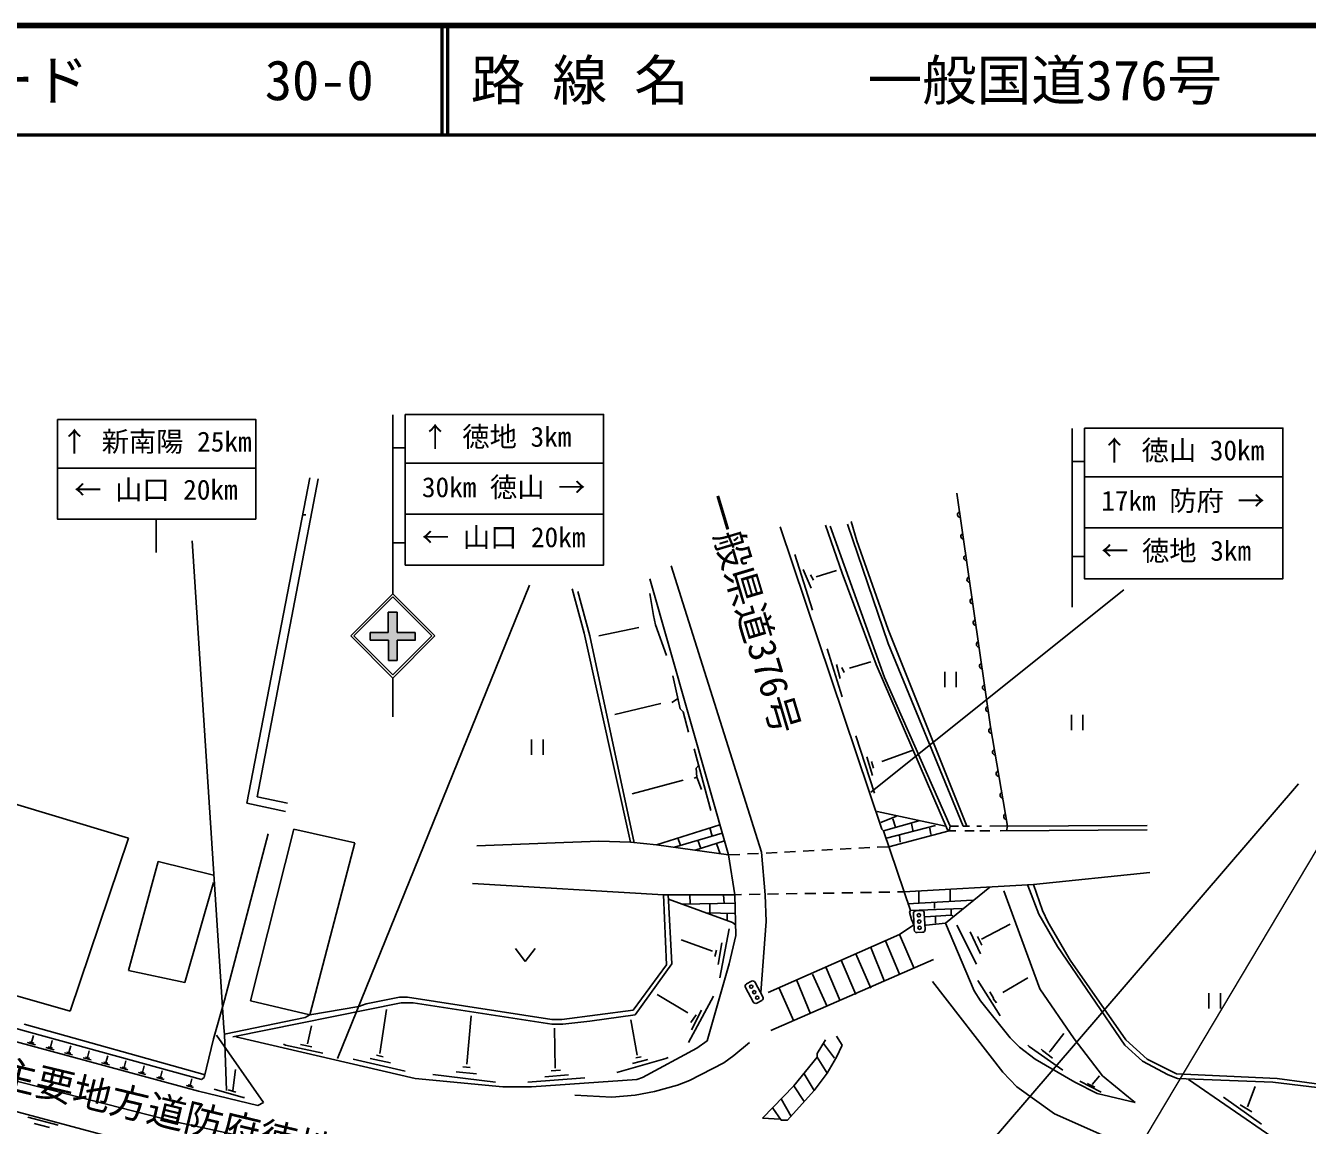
# Model space of a CAD drawing. Units: millimetres, scale not verified. Extents: x 40000 to 680000, y 20000 to 380000.
# Drawn here: x 139612 to 257032, y 279231 to 380000 of the extents above; entities that cross this region are included whole.
import ezdxf
from ezdxf.enums import TextEntityAlignment as Align

# ---------------------------------------------------------------- set-up
doc = ezdxf.new("R2010")
doc.units = ezdxf.units.MM
doc.header["$LTSCALE"] = 1000
for name, color, linetype, lineweight in [('M-BGD', 7, 'Continuous', 25), ('M-BMK-SRVR', 3, 'Continuous', 25), ('M-STR-STRC', 7, 'Continuous', 25), ('M-TTL', 2, 'Continuous', 140), ('M-TTL-LINE', 7, 'Continuous', 50)]:
    doc.layers.add(name, color=color, linetype=linetype, lineweight=lineweight)
doc.layers.add('M-TTL-TXT', color=7, linetype='Continuous')
doc.styles.add('ＭＳ ゴシック', font='')
doc.styles.get('ＭＳ ゴシック').set_extended_font_data('MS Gothic')

msp = doc.modelspace()

# ---------------------------------------------------------------- hatches: boundary and pattern name
at = {"layer": 'M-STR-STRC'}
msp.add_hatch(color=256, dxfattribs=at).paths.add_polyline_path([(173663, 321827), (173663, 323683), (175305, 323683), (175305, 324404), (173663, 324404), (173663, 326245), (172832, 326245), (172832, 324404), (171190, 324404), (171190, 323683), (172864, 323683), (172864, 321827)])

# ---------------------------------------------------------------- linework, layer by layer
at = {"layer": 'M-BGD'}
for p, q in [((165634, 338554), (159877, 308751)), ((166396, 338469), (160808, 309344)), ((164957, 335167), (165296, 335167)), ((208730, 334067), (218043, 306381)), ((212878, 334236), (214402, 329833)), ((218297, 320266), (213302, 334151)), ((218636, 323399), (214910, 334321)), ((215249, 334575), (215757, 332797)), ((215757, 332797), (218636, 324669)), ((210084, 331527), (211693, 326447)), ((198739, 330511), (207036, 304264)), ((210846, 330172), (211588, 328461)), ((213894, 330087), (212032, 329495)), ((196792, 329325), (203988, 304010)), ((211512, 329686), (211792, 329177)), ((214402, 329833), (217535, 321451)), ((189680, 328394), (190780, 324330)), ((190188, 328140), (191288, 324076)), ((196792, 327971), (197130, 325939)), ((197130, 325939), (197300, 325092)), ((190780, 324330), (195014, 305195)), ((195776, 324838), (192135, 324076)), ((197300, 325092), (198316, 322298)), ((218636, 324669), (225847, 306635)), ((191288, 324076), (195352, 305111)), ((225505, 306645), (218636, 323399)), ((213048, 322891), (214402, 318488)), ((213894, 321451), (214233, 320181)), ((214390, 321172), (214601, 320716)), ((217027, 321705), (215080, 321113)), ((217535, 321451), (224054, 306296)), ((223813, 320788), (223813, 319388)), ((224863, 319388), (224863, 320788)), ((198908, 320435), (199586, 317387)), ((224308, 306635), (218297, 320266)), ((199332, 318319), (198824, 317980)), ((197808, 317895), (193574, 316879)), ((199586, 317387), (199840, 317133)), ((199840, 317133), (200348, 315271)), ((235425, 316839), (235425, 315439)), ((236475, 315439), (236475, 316839)), ((215672, 314932), (217366, 309683)), ((185967, 314578), (185967, 313178)), ((187017, 313178), (187017, 314578)), ((200856, 313747), (202380, 308074)), ((220837, 313577), (218043, 312561)), ((216688, 312985), (217196, 311291)), ((217112, 312561), (217281, 311969)), ((201279, 312223), (201025, 311969)), ((201025, 311969), (201110, 311122)), ((133884, 310106), (149040, 305534)), ((199840, 310868), (195183, 309598)), ((201110, 311122), (200856, 311037)), ((201110, 311122), (201533, 310021)), ((160808, 309344), (163602, 308751)), ((159877, 308751), (163433, 307989)), ((217620, 307989), (223885, 306635)), ((202492, 305742), (202289, 306490)), ((219398, 307566), (217958, 306973)), ((221430, 307143), (218212, 306211)), ((222954, 306719), (218466, 305534)), ((219059, 307312), (219313, 306550)), ((220752, 306889), (220922, 306127)), ((224224, 306211), (224308, 306635)), ((224308, 306635), (225070, 306635)), ((225505, 306645), (225748, 306635)), ((225748, 306635), (226086, 306635)), ((226764, 306635), (227187, 306635)), ((227949, 306635), (242342, 306719)), ((229558, 306635), (229473, 306211)), ((149040, 305534), (143706, 289701)), ((161824, 305957), (157845, 290717)), ((164195, 306381), (160216, 290633)), ((169783, 305111), (164195, 306381)), ((203417, 306019), (199049, 304713)), ((199363, 305564), (199615, 304882)), ((201200, 305356), (201453, 304602)), ((218043, 306381), (218212, 306211)), ((218212, 306211), (220668, 298930)), ((224224, 306211), (218699, 304767)), ((219652, 305788), (219736, 305195)), ((222446, 306465), (222530, 305873)), ((224054, 306296), (224224, 306211)), ((224816, 306211), (224224, 306211)), ((225663, 306211), (226510, 306211)), ((227018, 306211), (227949, 306211)), ((242342, 306296), (228880, 306211)), ((165634, 289363), (169783, 305111)), ((192135, 305280), (180959, 304857)), ((203988, 304010), (197412, 304947)), ((203625, 305288), (200949, 304443)), ((202901, 305060), (203230, 304118)), ((205751, 304101), (206750, 304152)), ((207036, 304264), (207375, 300369)), ((207449, 304188), (208448, 304240)), ((209147, 304276), (210145, 304327)), ((210844, 304363), (211843, 304414)), ((212542, 304450), (213541, 304502)), ((214240, 304538), (215239, 304589)), ((215938, 304625), (216936, 304677)), ((217635, 304713), (218699, 304767)), ((151749, 303417), (149040, 293427)), ((156829, 302147), (151749, 303417)), ((203988, 304010), (205052, 304065)), ((203988, 304010), (204581, 300369)), ((242596, 302401), (231928, 301301)), ((154204, 292326), (156829, 301470)), ((180536, 301385), (198062, 300369)), ((217788, 300587), (218788, 300603)), ((219488, 300615), (220096, 300625)), ((231928, 301301), (220075, 300623)), ((221430, 300708), (221430, 299607)), ((227949, 301047), (223885, 297745)), ((224308, 300793), (224308, 299777)), ((229219, 300708), (232521, 291733)), ((231420, 301216), (232436, 298591)), ((231928, 301301), (232775, 298930)), ((198062, 300369), (204581, 300369)), ((198062, 300369), (198316, 293935)), ((198489, 300374), (198824, 294019)), ((199760, 299514), (204599, 299583)), ((200474, 300369), (200486, 299525)), ((202287, 299550), (202299, 298708)), ((203552, 300369), (203599, 299568)), ((204581, 300369), (205190, 300379)), ((204581, 300369), (204666, 296644)), ((205889, 300391), (206889, 300407)), ((207375, 300369), (207460, 297914)), ((207589, 300419), (208589, 300435)), ((209289, 300447), (210289, 300463)), ((210989, 300475), (211989, 300491)), ((212689, 300503), (213688, 300519)), ((214388, 300531), (215388, 300547)), ((216088, 300559), (217088, 300575)), ((226340, 299861), (220414, 299523)), ((222869, 299692), (222869, 299099)), ((201928, 298718), (204620, 298648)), ((203867, 298667), (203868, 298005)), ((220668, 298930), (220583, 298761)), ((220583, 298761), (220752, 298083)), ((225409, 299099), (220668, 298930)), ((220939, 298633), (221013, 297135)), ((221676, 298919), (221177, 298895)), ((222012, 297184), (221938, 298682)), ((222022, 298337), (224393, 298507)), ((222954, 298337), (222954, 297745)), ((224393, 299099), (224393, 298507)), ((224393, 298507), (224562, 298422)), ((224393, 298507), (224562, 298422)), ((232436, 298591), (234130, 295628)), ((232775, 298930), (233283, 297829)), ((204073, 297237), (203211, 292750)), ((207460, 297914), (206952, 291395)), ((220990, 297595), (219652, 296729)), ((220752, 298083), (220990, 297595)), ((221992, 297590), (222107, 297575)), ((222107, 297575), (223885, 297745)), ((223885, 297745), (226510, 291564)), ((224911, 297569), (226714, 294011)), ((229812, 297660), (227187, 296305)), ((233283, 297829), (235315, 294358)), ((199670, 296221), (202549, 295205)), ((203396, 295967), (203070, 293979)), ((204666, 296644), (204073, 294019)), ((219652, 296729), (207629, 291395)), ((218382, 296136), (219652, 293088)), ((219652, 296729), (221006, 293596)), ((221275, 296897), (221774, 296922)), ((226140, 296972), (227100, 294959)), ((226819, 296527), (227205, 295755)), ((184489, 295438), (185389, 294238)), ((185389, 294238), (186289, 295438)), ((202888, 295289), (202762, 294717)), ((215672, 294951), (217027, 291818)), ((217027, 295543), (218297, 292411)), ((234130, 295628), (240310, 286569)), ((198316, 293935), (195268, 289786)), ((198824, 294019), (195437, 289363)), ((204073, 294019), (202041, 286992)), ((222784, 294443), (207883, 287923)), ((212963, 293681), (214233, 290633)), ((214318, 294358), (215672, 291225)), ((235315, 294358), (240395, 287077)), ((120084, 293257), (140065, 287754)), ((149040, 293427), (154204, 292326)), ((206097, 292435), (205658, 292197)), ((210254, 292495), (211524, 289447)), ((211693, 293088), (213048, 290125)), ((222700, 292411), (229134, 284113)), ((226848, 292495), (228880, 289278)), ((231420, 292749), (229134, 291395)), ((155441, 282374), (118867, 292246)), ((143706, 289701), (135662, 291987)), ((197469, 291225), (200263, 289532)), ((205558, 291858), (206273, 290540)), ((207152, 291017), (206436, 292335)), ((208645, 291818), (210000, 288770)), ((226510, 291564), (227102, 290633)), ((227949, 291479), (228288, 290887)), ((232521, 291733), (235654, 287161)), ((248009, 291352), (248009, 289952)), ((249059, 289952), (249059, 291352)), ((157845, 290717), (156829, 287161)), ((174016, 290463), (158607, 287331)), ((160216, 290633), (165634, 289363)), ((170122, 290125), (165634, 289363)), ((170799, 290379), (170122, 290125)), ((173847, 290971), (170799, 290379)), ((174609, 290971), (173847, 290971)), ((175117, 290463), (174016, 290463)), ((187817, 288939), (174609, 290971)), ((187817, 288516), (175117, 290463)), ((202634, 291056), (200348, 286823)), ((206612, 290439), (207052, 290678)), ((227102, 290633), (229812, 287246)), ((228288, 290887), (228288, 290802)), ((228288, 290802), (228542, 290463)), ((165211, 289109), (157845, 287585)), ((165634, 289363), (165211, 289109)), ((172051, 285811), (172659, 289860)), ((180030, 284828), (180434, 289257)), ((188748, 288939), (187817, 288939)), ((195268, 289786), (188748, 288939)), ((195437, 289363), (191288, 288770)), ((195629, 285673), (195044, 288891)), ((201025, 289363), (200554, 288659)), ((201533, 289786), (200601, 287988)), ((139472, 288516), (156067, 283859)), ((140065, 287754), (155728, 283436)), ((157764, 288179), (157845, 287585)), ((165424, 286711), (165798, 288338)), ((188833, 288516), (187817, 288516)), ((188111, 284471), (188052, 288145)), ((191288, 288770), (188833, 288516)), ((140509, 286611), (139752, 286816)), ((140351, 286776), (139972, 286878)), ((140161, 286827), (140335, 287471)), ((141875, 286363), (142047, 287000)), ((143580, 285902), (143749, 286530)), ((155982, 283605), (156829, 287161)), ((157083, 287500), (161401, 281319)), ((157845, 287585), (158014, 282420)), ((175286, 283521), (158861, 287331)), ((164804, 286629), (165822, 286418)), ((202041, 286992), (201110, 286315)), ((205936, 286823), (204496, 285637)), ((212878, 287077), (212116, 285807)), ((212709, 286738), (213725, 285383)), ((213894, 287415), (214402, 286569)), ((214402, 286569), (213894, 285468)), ((229812, 287246), (230658, 286399)), ((235654, 287161), (238278, 283775)), ((240310, 286569), (241919, 285129)), ((240395, 287077), (242342, 285299)), ((142219, 286150), (141470, 286352)), ((142062, 286313), (141688, 286414)), ((143919, 285691), (143180, 285891)), ((143764, 285852), (143395, 285952)), ((145611, 285234), (144880, 285431)), ((145458, 285393), (145093, 285492)), ((145275, 285442), (145443, 286064)), ((146962, 284986), (147128, 285599)), ((171173, 285366), (173034, 284968)), ((171747, 285659), (172367, 285506)), ((195992, 285521), (195512, 285416)), ((201110, 286315), (196114, 283605)), ((204496, 285637), (203565, 284960)), ((210000, 282843), (212116, 285468)), ((212116, 285807), (212116, 285468)), ((212116, 285468), (213048, 284029)), ((213894, 285468), (213048, 284029)), ((230658, 286399), (232098, 285299)), ((147294, 284780), (146572, 284975)), ((147143, 284937), (146782, 285034)), ((148968, 284328), (148255, 284521)), ((148818, 284483), (148462, 284579)), ((148640, 284531), (148804, 285137)), ((150309, 284079), (150471, 284678)), ((151969, 283630), (152129, 284221)), ((158593, 282435), (158827, 284344)), ((169628, 285308), (174391, 284208)), ((179679, 284594), (180335, 284535)), ((188614, 284284), (187748, 284213)), ((196612, 285264), (195196, 284901)), ((203565, 284960), (200432, 283351)), ((232098, 285299), (235738, 283182)), ((241919, 285129), (244290, 283859)), ((242342, 285299), (245052, 283944)), ((150632, 283879), (149929, 284069)), ((150485, 284032), (150133, 284127)), ((152289, 283432), (151594, 283619)), ((152143, 283583), (151795, 283677)), ((154686, 282897), (154845, 283487)), ((155728, 283436), (155982, 283605)), ((183330, 282759), (175286, 283521)), ((176906, 283892), (182663, 283201)), ((179059, 284149), (180908, 283950)), ((190837, 283593), (185606, 283184)), ((195606, 283436), (185954, 282759)), ((189339, 283851), (187186, 283675)), ((196114, 283605), (195606, 283436)), ((200432, 283351), (199332, 282928)), ((210931, 283944), (211862, 282420)), ((213048, 284029), (211862, 282420)), ((229134, 284113), (230404, 282759)), ((237314, 282977), (238000, 283772)), ((238278, 283775), (240649, 281827)), ((244290, 283859), (245136, 283521)), ((245052, 283944), (254280, 283521)), ((245136, 283521), (253857, 283182)), ((246152, 283436), (253772, 278187)), ((253857, 283182), (264440, 281912)), ((254280, 283521), (266134, 281912)), ((155005, 282698), (154310, 282886)), ((154860, 282850), (154512, 282943)), ((160893, 281065), (155441, 282374)), ((158156, 282492), (158864, 282279)), ((185954, 282759), (183330, 282759)), ((193320, 281827), (189934, 281997)), ((195437, 281997), (193320, 281827)), ((197215, 282335), (195437, 281997)), ((199332, 282928), (197215, 282335)), ((207121, 279880), (210000, 282843)), ((211862, 282420), (209407, 279711)), ((210000, 282843), (210931, 281404)), ((230404, 282759), (233876, 280303)), ((240649, 281827), (241242, 281314)), ((249362, 281816), (252825, 279347)), ((251538, 280939), (252264, 282799)), ((161401, 281319), (160893, 281065)), ((208814, 279711), (208052, 280811)), ((208814, 281658), (209746, 280049)), ((250883, 281114), (251959, 280482)), ((139817, 279997), (142588, 279253)), ((208730, 279795), (207121, 279880)), ((209407, 279711), (208814, 279711)), ((233876, 280303), (238194, 278356)), ((140398, 279395), (141784, 279023))]:
    msp.add_line(p, q, dxfattribs=at)
at = {"layer": 'M-BGD', "lineweight": 13}
msp.add_line((242355, 278408), (263222, 313468), dxfattribs=at)
at = {"layer": 'M-BGD'}
for points in [[(224905, 337162), (227998, 315739), (229558, 306635)], [(203201, 306779), (197412, 304947), (195014, 305195), (192135, 305280)], [(204644, 297604), (204383, 297816), (198510, 299973)], [(83642, 278988), (83800, 279330), (88418, 291225), (89523, 293702), (155220, 276070)], [(163224, 286676), (163411, 286594), (166828, 285845)], [(231415, 286591), (231555, 286443), (234629, 284282)], [(233373, 285951), (233459, 286045), (234715, 287644)], [(198461, 285439), (198262, 285357), (193757, 284070)], [(232640, 286201), (232772, 286092), (233685, 285390)], [(221373, 269961), (190272, 272768), (176048, 274631), (153349, 279567), (136855, 283766)], [(241242, 281314), (237774, 282137), (235738, 283182)], [(238141, 282264), (238073, 282295), (236190, 283273)], [(236892, 283096), (236991, 283018), (237574, 282717)], [(159664, 281774), (159536, 281786), (156879, 282559)]]:
    msp.add_lwpolyline(points, dxfattribs=at)
for centre in [(221447, 298483), (221475, 297908), (221504, 297334), (206081, 291943), (206355, 291437), (206629, 290932)]:
    msp.add_circle(centre, 150, dxfattribs=at)
for centre, radius, start, end in [((225246, 335190), 256, 110.89796, 265.5372), ((225532, 333211), 256, 110.89796, 265.5372), ((225818, 331231), 256, 110.89796, 265.5372), ((226104, 329252), 256, 110.89796, 265.5372), ((226390, 327272), 256, 110.89796, 265.5372), ((226676, 325293), 256, 110.89796, 265.5372), ((226961, 323313), 256, 110.89796, 265.5372), ((227247, 321334), 256, 110.89796, 265.5372), ((227533, 319354), 256, 110.89796, 265.5372), ((227819, 317375), 256, 110.89796, 265.5372), ((228114, 315398), 256, 112.39876, 267.03799), ((228451, 313427), 256, 112.39876, 267.03799), ((228789, 311456), 256, 112.39876, 267.03799), ((229127, 309484), 256, 112.39876, 267.03799), ((229464, 307513), 256, 112.39876, 267.03799), ((221189, 298645), 250, 92.81337, 182.81337), ((221688, 298670), 250, 2.81337, 92.81337), ((221263, 297147), 250, 182.81337, 272.81337), ((221762, 297171), 250, 272.81337, 2.81337), ((206217, 292216), 250, 28.50174, 118.50174), ((205777, 291977), 250, 118.50174, 208.50174), ((206493, 290659), 250, 208.50174, 298.50174), ((206933, 290897), 250, 298.50174, 28.50174)]:
    msp.add_arc(centre, radius, start, end, dxfattribs=at)
at = {"layer": 'M-BMK-SRVR'}
msp.add_line((256228, 310529), (221373, 269961), dxfattribs=at)
at = {"layer": 'M-STR-STRC'}
for p, q in [((173253, 344327), (173255, 327944)), ((235482, 343084), (235484, 326701)), ((174385, 341318), (173258, 341318)), ((142527, 339449), (160701, 339449)), ((174385, 339894), (192559, 339894)), ((236614, 340075), (235488, 340075)), ((236614, 338650), (254788, 338650)), ((151580, 334782), (151580, 331723)), ((174385, 335227), (192557, 335227)), ((236614, 333983), (254786, 333983)), ((154882, 332797), (157764, 288179)), ((174385, 332601), (173256, 332601)), ((236614, 331357), (235486, 331357)), ((185785, 328733), (168190, 285353)), ((169393, 324082), (173253, 327943)), ((169690, 324082), (173253, 327646)), ((173253, 327943), (177114, 324082)), ((173253, 327646), (176817, 324082)), ((240226, 328309), (217027, 309767)), ((172832, 324404), (172832, 326245)), ((172832, 326245), (173663, 326245)), ((173663, 326245), (173663, 324404)), ((173253, 320221), (169393, 324082)), ((173253, 320518), (169690, 324082)), ((171190, 324404), (171190, 323683)), ((171190, 324404), (172832, 324404)), ((177114, 324082), (173253, 320221)), ((176817, 324082), (173253, 320518)), ((173663, 324404), (175305, 324404)), ((175305, 324404), (175305, 323683)), ((172864, 323683), (171190, 323683)), ((172864, 321827), (172864, 323683)), ((173663, 323683), (173663, 321827)), ((175337, 323683), (173663, 323683)), ((173663, 321827), (172864, 321827)), ((173253, 320221), (173253, 316665))]:
    msp.add_line(p, q, dxfattribs=at)
for points in [[(174385, 344370), (192557, 344370), (192557, 330569), (174385, 330569)], [(142527, 343925), (160699, 343925), (160699, 334782), (142527, 334782)], [(236614, 343126), (254786, 343126), (254786, 329325), (236614, 329325)]]:
    msp.add_lwpolyline(points, close=True, dxfattribs=at)
at = {"layer": 'M-TTL'}
msp.add_line((680000, 380000), (40000, 380000), dxfattribs=at)
at = {"layer": 'M-TTL-LINE'}
for p, q in [((177750, 380000), (177750, 370000)), ((178250, 380000), (178250, 370000)), ((40000, 370000), (680000, 370000))]:
    msp.add_line(p, q, dxfattribs=at)

# ---------------------------------------------------------------- texts
at = {"layer": 'M-BGD', "style": 'ＭＳ ゴシック'}
for s, rotation, p in [('一般県道376号', 286.636, (200931, 336444)), ('主要地方道防府徳地線', 346.474, (136734, 282168))]:
    msp.add_text(s, height=2566, rotation=rotation, dxfattribs=at).set_placement(p, align=Align.BOTTOM_LEFT)
at = {"layer": 'M-STR-STRC', "style": 'ＭＳ ゴシック'}
for s, p in [('↑ 新南陽 25km', (142834, 340418)), ('↑ 徳地 3km', (175877, 340863)), ('↑ 徳山 30km', (238106, 339619)), ('← 山口 20km', (144059, 336015)), ('30km 徳山 →', (175916, 336242)), ('17km 防府 →', (238146, 334998)), ('← 山口 20km', (175916, 331660)), ('← 徳地 3km', (238146, 330417))]:
    msp.add_text(s, height=1833, dxfattribs=at).set_placement(p, align=Align.BOTTOM_LEFT)
at = {"layer": 'M-TTL-TXT', "style": 'ＭＳ ゴシック'}
for s, p in [('図面コード', (120380, 375000)), ('路 線 名', (180380, 375000)), ('一般国道376号', (216734, 375000)), ('30-0', (161521, 375000))]:
    msp.add_text(s, height=3666, dxfattribs=at).set_placement(p, align=Align.MIDDLE_LEFT)

doc.saveas('drawing.dxf')
